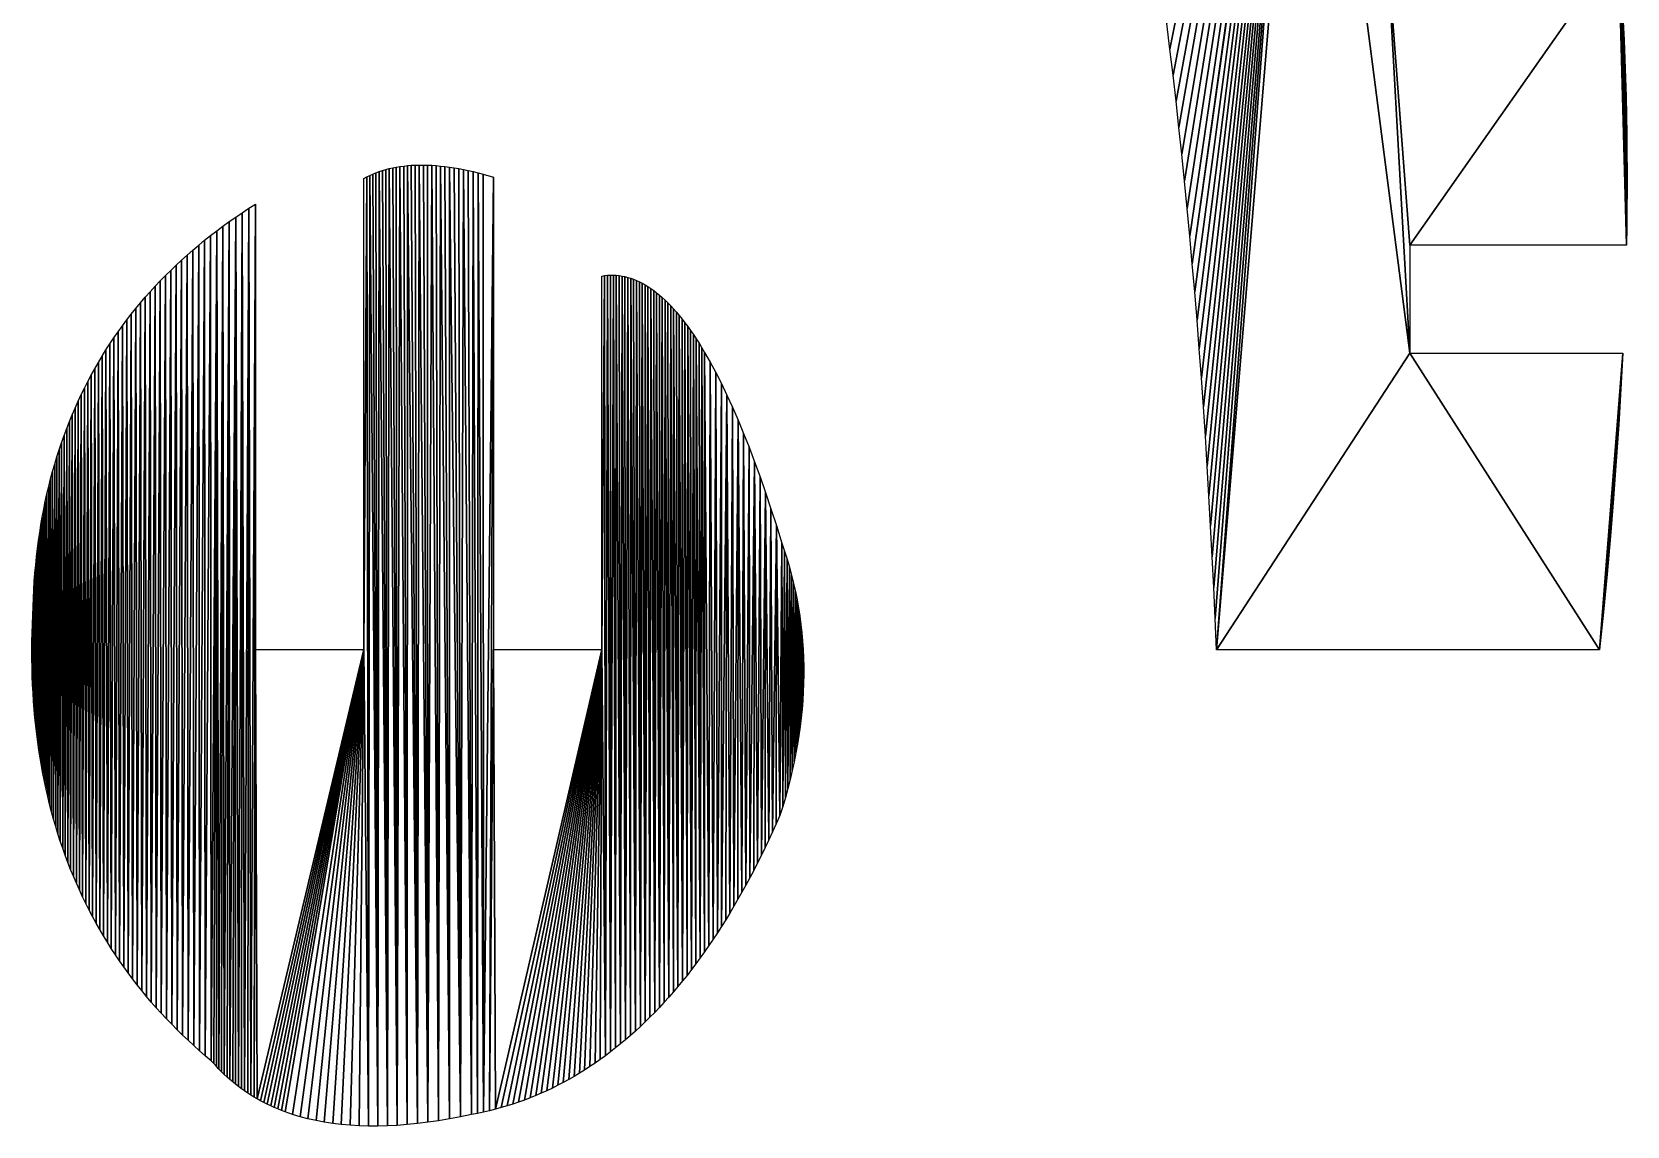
# Model space of a CAD drawing. Extents: x 10 to 917, y 10 to 841.
# Drawn here: x 770.8 to 864.3, y 422.5 to 486.6 of the extents above; entities that cross this region are included whole.
import ezdxf

# ---------------------------------------------------------------- set-up
doc = ezdxf.new("R2010")
doc.units = 0
doc.header["$MEASUREMENT"] = 0
doc.layers.get('0').update_dxf_attribs({"linetype": 'CONTINUOUS'})

msp = doc.modelspace()

# ---------------------------------------------------------------- linework, layer by layer
for p, q in [((837.488, 485.627), (837.3, 487.13)), ((864.068, 487.245), (864.12, 486.147)), ((837.671, 484.108), (837.488, 485.627)), ((864.12, 486.147), (864.165, 485.046)), ((864.165, 485.046), (864.203, 483.945)), ((837.849, 482.574), (837.671, 484.108)), ((864.203, 483.945), (864.235, 482.843)), ((864.235, 482.843), (864.26, 481.742)), ((838.021, 481.024), (837.849, 482.574)), ((864.26, 481.742), (864.279, 480.642)), ((838.188, 479.457), (838.021, 481.024)), ((864.279, 480.642), (864.291, 479.545)), ((838.35, 477.875), (838.188, 479.457)), ((864.291, 479.545), (864.297, 478.452)), ((790.224, 478.038), (790.395, 478.131)), ((790.224, 450.418), (790.224, 478.038)), ((790.395, 478.131), (790.57, 478.219)), ((790.57, 478.219), (790.749, 478.3)), ((790.749, 478.3), (790.933, 478.376)), ((790.933, 478.376), (791.121, 478.446)), ((791.121, 478.446), (791.313, 478.51)), ((791.313, 478.51), (791.509, 478.569)), ((791.509, 478.569), (791.71, 478.621)), ((791.71, 478.621), (791.915, 478.668)), ((791.915, 478.668), (792.125, 478.708)), ((792.125, 478.708), (792.339, 478.743)), ((792.339, 478.743), (792.557, 478.772)), ((792.557, 478.772), (792.779, 478.795)), ((792.779, 478.795), (793.006, 478.813)), ((793.006, 478.813), (793.237, 478.824)), ((793.237, 478.824), (793.472, 478.83)), ((793.472, 478.83), (793.712, 478.83)), ((793.712, 478.83), (793.956, 478.824)), ((793.956, 478.824), (794.204, 478.812)), ((794.204, 478.812), (794.456, 478.794)), ((794.456, 478.794), (794.713, 478.771)), ((794.713, 478.771), (794.974, 478.741)), ((794.974, 478.741), (795.24, 478.706)), ((795.24, 478.706), (795.51, 478.665)), ((795.51, 478.665), (795.784, 478.618)), ((795.784, 478.618), (796.062, 478.565)), ((796.062, 478.565), (796.345, 478.507)), ((796.345, 478.507), (796.632, 478.442)), ((796.632, 478.442), (796.924, 478.372)), ((796.924, 478.372), (797.22, 478.296)), ((797.22, 478.296), (797.824, 478.126)), ((797.824, 478.126), (797.824, 450.418)), ((864.297, 478.452), (864.297, 477.363)), ((838.506, 476.277), (838.35, 477.875)), ((864.297, 477.363), (864.291, 476.28)), ((783.093, 476.034), (783.482, 476.29)), ((783.482, 476.29), (783.878, 476.542)), ((783.878, 476.542), (783.878, 450.418)), ((838.657, 474.663), (838.506, 476.277)), ((864.291, 476.28), (864.278, 475.203)), ((781.596, 474.97), (781.961, 475.242)), ((781.961, 475.242), (782.333, 475.51)), ((782.333, 475.51), (782.71, 475.774)), ((782.71, 475.774), (783.093, 476.034)), ((864.278, 475.203), (864.26, 474.133)), ((780.537, 474.13), (780.884, 474.414)), ((780.884, 474.414), (781.237, 474.694)), ((781.237, 474.694), (781.596, 474.97)), ((838.803, 473.032), (838.657, 474.663)), ((779.533, 473.255), (779.862, 473.551)), ((779.862, 473.551), (780.197, 473.842)), ((780.197, 473.842), (780.537, 474.13)), ((864.26, 474.133), (851.554, 474.133)), ((851.554, 474.133), (851.554, 467.792)), ((778.584, 472.344), (778.894, 472.652)), ((778.894, 472.652), (779.211, 472.955)), ((779.211, 472.955), (779.533, 473.255)), ((838.943, 471.386), (838.803, 473.032)), ((777.689, 471.398), (777.981, 471.717)), ((777.981, 471.717), (778.279, 472.033)), ((778.279, 472.033), (778.584, 472.344)), ((804.17, 472.318), (804.341, 472.344)), ((804.17, 450.418), (804.17, 472.318)), ((804.341, 472.344), (804.512, 472.362)), ((804.512, 472.362), (804.682, 472.37)), ((804.682, 472.37), (804.853, 472.371)), ((804.853, 472.371), (805.023, 472.362)), ((805.023, 472.362), (805.193, 472.345)), ((805.193, 472.345), (805.363, 472.319)), ((805.363, 472.319), (805.532, 472.285)), ((805.532, 472.285), (805.702, 472.242)), ((805.702, 472.242), (805.871, 472.191)), ((805.871, 472.191), (806.04, 472.131)), ((806.04, 472.131), (806.209, 472.062)), ((806.209, 472.062), (806.378, 471.985)), ((806.378, 471.985), (806.546, 471.9)), ((806.546, 471.9), (806.714, 471.805)), ((806.714, 471.805), (806.883, 471.702)), ((806.883, 471.702), (807.05, 471.591)), ((807.05, 471.591), (807.218, 471.47)), ((807.218, 471.47), (807.386, 471.342)), ((776.849, 470.416), (777.123, 470.747)), ((777.123, 470.747), (777.403, 471.074)), ((777.403, 471.074), (777.689, 471.398)), ((807.386, 471.342), (807.553, 471.204)), ((807.553, 471.204), (807.72, 471.058)), ((807.72, 471.058), (807.887, 470.904)), ((807.887, 470.904), (808.054, 470.741)), ((808.054, 470.741), (808.221, 470.569)), ((808.221, 470.569), (808.387, 470.389)), ((839.078, 469.724), (838.943, 471.386)), ((776.063, 469.398), (776.319, 469.741)), ((776.319, 469.741), (776.581, 470.08)), ((776.581, 470.08), (776.849, 470.416)), ((808.387, 470.389), (808.553, 470.2)), ((808.553, 470.2), (808.719, 470.002)), ((808.719, 470.002), (808.885, 469.796)), ((808.885, 469.796), (809.051, 469.582)), ((809.051, 469.582), (809.216, 469.358)), ((839.208, 468.047), (839.078, 469.724)), ((775.332, 468.345), (775.57, 468.7)), ((775.57, 468.7), (775.813, 469.051)), ((775.813, 469.051), (776.063, 469.398)), ((809.216, 469.358), (809.381, 469.127)), ((809.381, 469.127), (809.547, 468.886)), ((809.547, 468.886), (809.711, 468.637)), ((774.875, 467.623), (775.101, 467.986)), ((775.101, 467.986), (775.332, 468.345)), ((809.711, 468.637), (809.876, 468.379)), ((809.876, 468.379), (810.041, 468.113)), ((810.041, 468.113), (810.205, 467.838)), ((810.205, 467.838), (810.533, 467.263)), ((839.333, 466.353), (839.208, 468.047)), ((851.554, 467.792), (864.045, 467.792)), ((864.045, 467.792), (863.934, 465.723)), ((774.235, 466.511), (774.442, 466.885)), ((774.442, 466.885), (774.656, 467.256)), ((774.656, 467.256), (774.875, 467.623)), ((810.533, 467.263), (810.86, 466.653)), ((773.839, 465.749), (774.034, 466.132)), ((774.034, 466.132), (774.235, 466.511)), ((810.86, 466.653), (811.187, 466.009)), ((811.187, 466.009), (811.513, 465.33)), ((839.452, 464.643), (839.333, 466.353)), ((773.29, 464.577), (773.467, 464.972)), ((773.467, 464.972), (773.65, 465.363)), ((773.65, 465.363), (773.839, 465.749)), ((811.513, 465.33), (811.838, 464.618)), ((863.934, 465.723), (863.807, 463.607)), ((772.955, 463.777), (773.119, 464.179)), ((773.119, 464.179), (773.29, 464.577)), ((811.838, 464.618), (812.162, 463.87)), ((839.566, 462.917), (839.452, 464.643)), ((772.643, 462.96), (772.796, 463.37)), ((772.796, 463.37), (772.955, 463.777)), ((812.162, 463.87), (812.486, 463.089)), ((812.486, 463.089), (812.808, 462.273)), ((863.807, 463.607), (863.661, 461.453)), ((772.222, 461.705), (772.356, 462.127)), ((772.356, 462.127), (772.497, 462.545)), ((772.497, 462.545), (772.643, 462.96)), ((812.808, 462.273), (813.13, 461.422)), ((839.674, 461.176), (839.566, 462.917)), ((771.971, 460.849), (772.094, 461.279)), ((772.094, 461.279), (772.222, 461.705)), ((813.13, 461.422), (813.452, 460.537)), ((839.777, 459.418), (839.674, 461.176)), ((863.661, 461.453), (863.498, 459.267)), ((771.745, 459.977), (771.855, 460.415)), ((771.855, 460.415), (771.971, 460.849)), ((813.452, 460.537), (813.772, 459.618)), ((771.543, 459.089), (771.641, 459.535)), ((771.641, 459.535), (771.745, 459.977)), ((813.772, 459.618), (814.092, 458.665)), ((839.875, 457.644), (839.777, 459.418)), ((771.365, 458.185), (771.451, 458.639)), ((771.451, 458.639), (771.543, 459.089)), ((814.092, 458.665), (814.411, 457.677)), ((863.498, 459.267), (863.317, 457.06)), ((771.212, 457.266), (771.286, 457.727)), ((771.286, 457.727), (771.365, 458.185)), ((814.411, 457.677), (814.729, 456.655)), ((839.968, 455.855), (839.875, 457.644)), ((771.083, 456.33), (771.144, 456.8)), ((771.144, 456.8), (771.212, 457.266)), ((814.729, 456.655), (814.889, 456.186)), ((863.317, 457.06), (863.119, 454.839)), ((770.978, 455.379), (771.027, 455.857)), ((771.027, 455.857), (771.083, 456.33)), ((814.889, 456.186), (815.038, 455.716)), ((815.038, 455.716), (815.176, 455.244)), ((840.055, 454.05), (839.968, 455.855)), ((770.897, 454.412), (770.935, 454.898)), ((770.935, 454.898), (770.978, 455.379)), ((815.176, 455.244), (815.304, 454.77)), ((815.304, 454.77), (815.422, 454.294)), ((863.119, 454.839), (862.904, 452.613)), ((770.841, 453.429), (770.866, 453.923)), ((770.866, 453.923), (770.897, 454.412)), ((815.422, 454.294), (815.529, 453.816)), ((815.529, 453.816), (815.625, 453.335)), ((840.137, 452.228), (840.055, 454.05)), ((770.809, 452.431), (770.822, 452.932)), ((770.822, 452.932), (770.841, 453.429)), ((815.625, 453.335), (815.711, 452.853)), ((815.711, 452.853), (815.786, 452.369)), ((770.771, 451.391), (770.787, 451.909)), ((770.787, 451.909), (770.809, 452.431)), ((815.786, 452.369), (815.851, 451.883)), ((815.851, 451.883), (815.906, 451.395)), ((840.214, 450.391), (840.137, 452.228)), ((862.904, 452.613), (862.672, 450.391)), ((770.757, 450.365), (770.761, 450.876)), ((770.761, 450.876), (770.771, 451.391)), ((815.906, 451.395), (815.949, 450.904)), ((815.949, 450.904), (815.983, 450.412)), ((770.758, 449.858), (770.757, 450.365)), ((783.878, 450.418), (790.224, 450.418)), ((797.824, 450.418), (804.17, 450.418)), ((815.983, 450.412), (816.005, 449.918)), ((862.672, 450.391), (840.214, 450.391)), ((770.766, 449.354), (770.758, 449.858)), ((770.779, 448.854), (770.766, 449.354)), ((816.005, 449.918), (816.018, 449.421)), ((816.018, 449.421), (816.019, 448.923)), ((770.799, 448.357), (770.779, 448.854)), ((770.824, 447.864), (770.799, 448.357)), ((816.011, 448.423), (815.991, 447.921)), ((816.019, 448.923), (816.011, 448.423)), ((770.855, 447.375), (770.824, 447.864)), ((770.892, 446.889), (770.855, 447.375)), ((815.961, 447.416), (815.921, 446.91)), ((815.991, 447.921), (815.961, 447.416)), ((770.935, 446.407), (770.892, 446.889)), ((770.983, 445.928), (770.935, 446.407)), ((815.87, 446.402), (815.809, 445.891)), ((815.921, 446.91), (815.87, 446.402)), ((771.038, 445.453), (770.983, 445.928)), ((771.099, 444.982), (771.038, 445.453)), ((815.737, 445.379), (815.654, 444.864)), ((815.809, 445.891), (815.737, 445.379)), ((771.165, 444.514), (771.099, 444.982)), ((771.237, 444.05), (771.165, 444.514)), ((815.561, 444.348), (815.458, 443.83)), ((815.654, 444.864), (815.561, 444.348)), ((771.315, 443.589), (771.237, 444.05)), ((771.399, 443.132), (771.315, 443.589)), ((815.458, 443.83), (815.344, 443.309)), ((771.489, 442.679), (771.399, 443.132)), ((771.585, 442.229), (771.489, 442.679)), ((815.219, 442.787), (815.084, 442.262)), ((815.344, 443.309), (815.219, 442.787)), ((771.687, 441.783), (771.585, 442.229)), ((771.795, 441.34), (771.687, 441.783)), ((814.938, 441.736), (814.782, 441.207)), ((815.084, 442.262), (814.938, 441.736)), ((771.908, 440.901), (771.795, 441.34)), ((772.027, 440.466), (771.908, 440.901)), ((814.616, 440.677), (814.403, 440.198)), ((814.782, 441.207), (814.616, 440.677)), ((772.153, 440.034), (772.027, 440.466)), ((772.284, 439.606), (772.153, 440.034)), ((814.189, 439.725), (813.972, 439.259)), ((814.403, 440.198), (814.189, 439.725)), ((772.421, 439.181), (772.284, 439.606)), ((772.564, 438.76), (772.421, 439.181)), ((772.713, 438.343), (772.564, 438.76)), ((813.753, 438.799), (813.532, 438.346)), ((813.972, 439.259), (813.753, 438.799)), ((772.867, 437.929), (772.713, 438.343)), ((773.028, 437.518), (772.867, 437.929)), ((813.309, 437.899), (813.083, 437.459)), ((813.532, 438.346), (813.309, 437.899)), ((773.194, 437.112), (773.028, 437.518)), ((773.367, 436.709), (773.194, 437.112)), ((812.855, 437.025), (812.625, 436.598)), ((813.083, 437.459), (812.855, 437.025)), ((773.545, 436.309), (773.367, 436.709)), ((773.729, 435.913), (773.545, 436.309)), ((773.919, 435.521), (773.729, 435.913)), ((812.393, 436.178), (812.159, 435.763)), ((812.625, 436.598), (812.393, 436.178)), ((774.115, 435.133), (773.919, 435.521)), ((774.317, 434.747), (774.115, 435.133)), ((811.922, 435.356), (811.683, 434.955)), ((812.159, 435.763), (811.922, 435.356)), ((774.525, 434.366), (774.317, 434.747)), ((774.738, 433.988), (774.525, 434.366)), ((811.198, 434.172), (810.953, 433.79)), ((811.442, 434.56), (811.198, 434.172)), ((811.683, 434.955), (811.442, 434.56)), ((774.958, 433.614), (774.738, 433.988)), ((775.183, 433.243), (774.958, 433.614)), ((775.414, 432.876), (775.183, 433.243)), ((810.705, 433.415), (810.455, 433.047)), ((810.953, 433.79), (810.705, 433.415)), ((775.651, 432.513), (775.414, 432.876)), ((775.894, 432.153), (775.651, 432.513)), ((809.948, 432.329), (809.691, 431.98)), ((810.202, 432.685), (809.948, 432.329)), ((810.455, 433.047), (810.202, 432.685)), ((776.143, 431.796), (775.894, 432.153)), ((776.398, 431.444), (776.143, 431.796)), ((776.659, 431.095), (776.398, 431.444)), ((809.171, 431.302), (808.907, 430.972)), ((809.432, 431.638), (809.171, 431.302)), ((809.691, 431.98), (809.432, 431.638)), ((776.925, 430.749), (776.659, 431.095)), ((777.198, 430.407), (776.925, 430.749)), ((777.476, 430.069), (777.198, 430.407)), ((808.374, 430.333), (808.103, 430.023)), ((808.642, 430.649), (808.374, 430.333)), ((808.907, 430.972), (808.642, 430.649)), ((777.76, 429.734), (777.476, 430.069)), ((778.05, 429.403), (777.76, 429.734)), ((778.346, 429.076), (778.05, 429.403)), ((807.556, 429.423), (807.28, 429.132)), ((807.831, 429.719), (807.556, 429.423)), ((808.103, 430.023), (807.831, 429.719)), ((778.648, 428.752), (778.346, 429.076)), ((778.956, 428.431), (778.648, 428.752)), ((779.27, 428.115), (778.956, 428.431)), ((806.719, 428.571), (806.436, 428.3)), ((807.001, 428.848), (806.719, 428.571)), ((807.28, 429.132), (807.001, 428.848)), ((779.589, 427.802), (779.27, 428.115)), ((779.915, 427.492), (779.589, 427.802)), ((780.246, 427.186), (779.915, 427.492)), ((805.572, 427.526), (805.279, 427.281)), ((805.862, 427.778), (805.572, 427.526)), ((806.15, 428.036), (805.862, 427.778)), ((806.436, 428.3), (806.15, 428.036)), ((780.583, 426.884), (780.246, 427.186)), ((780.926, 426.585), (780.583, 426.884)), ((781.275, 426.29), (780.926, 426.585)), ((804.389, 426.586), (804.087, 426.367)), ((804.688, 426.811), (804.389, 426.586)), ((804.985, 427.043), (804.688, 426.811)), ((805.279, 427.281), (804.985, 427.043)), ((781.422, 426.122), (781.275, 426.29)), ((781.572, 425.958), (781.422, 426.122)), ((781.724, 425.797), (781.572, 425.958)), ((781.88, 425.64), (781.724, 425.797)), ((782.038, 425.487), (781.88, 425.64)), ((803.17, 425.75), (802.86, 425.557)), ((803.478, 425.949), (803.17, 425.75)), ((803.784, 426.155), (803.478, 425.949)), ((804.087, 426.367), (803.784, 426.155)), ((782.2, 425.338), (782.038, 425.487)), ((782.364, 425.192), (782.2, 425.338)), ((782.531, 425.051), (782.364, 425.192)), ((782.701, 424.913), (782.531, 425.051)), ((782.874, 424.779), (782.701, 424.913)), ((783.05, 424.648), (782.874, 424.779)), ((801.275, 424.691), (800.951, 424.537)), ((801.596, 424.851), (801.275, 424.691)), ((801.916, 425.018), (801.596, 424.851)), ((802.233, 425.191), (801.916, 425.018)), ((802.547, 425.371), (802.233, 425.191)), ((802.86, 425.557), (802.547, 425.371)), ((783.229, 424.522), (783.05, 424.648)), ((783.411, 424.399), (783.229, 424.522)), ((783.595, 424.28), (783.411, 424.399)), ((783.783, 424.164), (783.595, 424.28)), ((783.973, 424.053), (783.783, 424.164)), ((784.167, 423.945), (783.973, 424.053)), ((784.363, 423.841), (784.167, 423.945)), ((784.562, 423.741), (784.363, 423.841)), ((784.764, 423.644), (784.562, 423.741)), ((798.963, 423.752), (798.624, 423.644)), ((799.3, 423.867), (798.963, 423.752)), ((799.635, 423.988), (799.3, 423.867)), ((799.967, 424.115), (799.635, 423.988)), ((800.297, 424.249), (799.967, 424.115)), ((800.626, 424.39), (800.297, 424.249)), ((800.951, 424.537), (800.626, 424.39)), ((784.969, 423.552), (784.764, 423.644)), ((785.177, 423.463), (784.969, 423.552)), ((785.388, 423.378), (785.177, 423.463)), ((785.602, 423.296), (785.388, 423.378)), ((786.038, 423.145), (785.602, 423.296)), ((786.486, 423.008), (786.038, 423.145)), ((786.946, 422.887), (786.486, 423.008)), ((787.417, 422.781), (786.946, 422.887)), ((795.238, 422.877), (794.604, 422.772)), ((795.884, 422.997), (795.238, 422.877)), ((796.542, 423.132), (795.884, 422.997)), ((796.894, 423.201), (796.542, 423.132)), ((797.245, 423.276), (796.894, 423.201)), ((797.593, 423.358), (797.245, 423.276)), ((797.939, 423.447), (797.593, 423.358)), ((798.282, 423.542), (797.939, 423.447)), ((798.624, 423.644), (798.282, 423.542)), ((787.9, 422.69), (787.417, 422.781)), ((788.394, 422.614), (787.9, 422.69)), ((788.901, 422.553), (788.394, 422.614)), ((789.419, 422.507), (788.901, 422.553)), ((789.948, 422.476), (789.419, 422.507)), ((790.489, 422.46), (789.948, 422.476)), ((791.042, 422.459), (790.489, 422.46)), ((791.606, 422.474), (791.042, 422.459)), ((792.183, 422.503), (791.606, 422.474)), ((792.77, 422.548), (792.183, 422.503)), ((793.37, 422.607), (792.77, 422.548)), ((793.981, 422.682), (793.37, 422.607)), ((794.604, 422.772), (793.981, 422.682))]:
    msp.add_line(p, q)

# ---------------------------------------------------------------- meshes
mesh = msp.add_polyface()
corners = [(847.583, 535.848), (825.01, 535.015), (824.599, 535.848), (825.416, 534.166), (825.817, 533.3), (826.212, 532.419), (826.602, 531.522), (826.987, 530.609), (827.366, 529.681), (827.74, 528.736), (828.109, 527.775), (828.473, 526.798), (828.831, 525.806), (829.184, 524.797), (829.531, 523.773), (829.874, 522.732), (830.211, 521.676), (830.542, 520.603), (830.868, 519.515), (831.189, 518.411), (831.505, 517.291), (831.816, 516.155), (832.121, 515.003), (832.42, 513.835), (832.715, 512.651), (833.004, 511.451), (833.288, 510.235), (833.566, 509.004), (833.84, 507.756), (834.107, 506.493), (834.37, 505.213), (834.627, 503.918), (834.879, 502.606), (835.126, 501.279), (835.367, 499.936), (835.603, 498.577), (835.834, 497.201), (836.059, 495.81), (836.279, 494.403), (836.494, 492.981), (836.704, 491.542), (836.908, 490.087), (837.107, 488.616), (837.3, 487.13), (837.488, 485.627), (837.671, 484.108), (837.849, 482.574), (838.021, 481.024), (838.188, 479.457), (838.35, 477.875), (838.506, 476.277), (838.657, 474.663), (838.803, 473.032), (845.543, 520.769), (838.943, 471.386), (839.078, 469.724), (839.208, 468.047), (839.333, 466.353), (839.452, 464.643), (839.566, 462.917), (839.674, 461.176), (839.777, 459.418), (839.875, 457.644), (839.968, 455.855), (840.055, 454.05), (840.137, 452.228), (840.214, 450.391), (857.37, 520.769), (847.972, 535.447), (848.356, 535.04), (848.735, 534.625), (849.109, 534.204), (849.477, 533.777), (849.84, 533.344), (850.198, 532.904), (850.551, 532.46), (850.898, 532.01), (851.239, 531.555), (851.576, 531.095), (851.907, 530.63), (852.232, 530.161), (852.552, 529.688), (852.867, 529.212), (853.176, 528.731), (853.48, 528.248), (853.778, 527.761), (854.071, 527.272), (854.358, 526.78), (854.64, 526.286), (854.916, 525.789), (855.187, 525.291), (855.452, 524.791), (855.712, 524.291), (855.965, 523.789), (856.214, 523.286), (856.456, 522.783), (856.693, 522.279), (856.925, 521.775), (857.15, 521.272), (859.681, 514.427), (850.234, 497.937), (845.543, 514.427), (863.145, 497.937), (859.981, 513.422), (860.271, 512.408), (860.548, 511.386), (860.815, 510.358), (861.07, 509.324), (861.314, 508.286), (861.546, 507.244), (861.768, 506.202), (861.978, 505.158), (862.177, 504.115), (862.366, 503.074), (862.543, 502.036), (862.71, 501.002), (862.866, 499.973), (863.011, 498.951), (863.795, 491.596), (851.554, 474.133), (850.234, 491.596), (864.26, 474.133), (863.874, 490.516), (863.945, 489.431), (864.01, 488.34), (864.068, 487.245), (864.12, 486.147), (864.165, 485.046), (864.203, 483.945), (864.235, 482.843), (864.26, 481.742), (864.278, 475.203), (864.279, 480.642), (864.291, 476.28), (864.291, 479.545), (864.297, 477.363), (864.297, 478.452), (851.554, 467.792), (862.672, 450.391), (864.045, 467.792), (862.904, 452.613), (863.119, 454.839), (863.317, 457.06), (863.498, 459.267), (863.661, 461.453), (863.807, 463.607), (863.934, 465.723)]
mesh.append_faces([[corners[k] for k in face] for face in [(0, 1, 2), (67, 97, 98), (102, 116, 117), (135, 134, 136), (145, 139, 146)]], dxfattribs={"vtx0": -1})
mesh.append_faces([[corners[k] for k in face] for face in [(1, 0, 3), (3, 0, 4), (4, 0, 5), (5, 0, 6), (6, 0, 7), (7, 0, 8), (8, 0, 9), (9, 0, 10), (10, 0, 11), (11, 0, 12), (12, 0, 13), (13, 0, 14), (14, 0, 15), (15, 0, 16), (16, 0, 17), (17, 0, 18), (18, 0, 19), (19, 0, 20), (20, 0, 21), (21, 0, 22), (22, 0, 23), (23, 0, 24), (24, 0, 25), (25, 0, 26), (26, 0, 27), (27, 0, 28), (28, 0, 29), (29, 0, 30), (30, 0, 31), (31, 0, 32), (32, 0, 33), (33, 0, 34), (34, 0, 35), (35, 0, 36), (36, 0, 37), (37, 0, 38), (38, 0, 39), (39, 0, 40), (40, 0, 41), (41, 0, 42), (42, 0, 43), (43, 0, 44), (44, 0, 45), (45, 0, 46), (46, 0, 47), (47, 0, 48), (48, 0, 49), (49, 0, 50), (50, 0, 51), (51, 0, 52), (52, 53, 54), (54, 53, 55), (55, 53, 56), (56, 53, 57), (57, 53, 58), (58, 53, 59), (59, 53, 60), (60, 53, 61), (61, 53, 62), (62, 53, 63), (63, 53, 64), (64, 53, 65), (65, 53, 66), (53, 0, 67), (99, 100, 101), (100, 99, 102), (118, 119, 120), (119, 118, 121), (121, 130, 131), (131, 132, 133), (133, 134, 135), (66, 137, 138), (101, 66, 53), (120, 101, 100), (137, 120, 119), (138, 139, 140), (140, 139, 141), (141, 139, 142), (142, 139, 143), (143, 139, 144), (144, 139, 145)]], dxfattribs={"vtx0": -1, "vtx1": -1})
mesh.append_faces([[corners[k] for k in face] for face in [(52, 0, 53), (137, 66, 101), (137, 101, 120)]], dxfattribs={"vtx0": -1, "vtx1": -1, "vtx2": -1})
mesh.append_faces([[corners[k] for k in face] for face in [(67, 0, 68), (67, 68, 69), (67, 69, 70), (67, 70, 71), (67, 71, 72), (67, 72, 73), (67, 73, 74), (67, 74, 75), (67, 75, 76), (67, 76, 77), (67, 77, 78), (67, 78, 79), (67, 79, 80), (67, 80, 81), (67, 81, 82), (67, 82, 83), (67, 83, 84), (67, 84, 85), (67, 85, 86), (67, 86, 87), (67, 87, 88), (67, 88, 89), (67, 89, 90), (67, 90, 91), (67, 91, 92), (67, 92, 93), (67, 93, 94), (67, 94, 95), (67, 95, 96), (67, 96, 97), (102, 99, 103), (102, 103, 104), (102, 104, 105), (102, 105, 106), (102, 106, 107), (102, 107, 108), (102, 108, 109), (102, 109, 110), (102, 110, 111), (102, 111, 112), (102, 112, 113), (102, 113, 114), (102, 114, 115), (102, 115, 116), (121, 118, 122), (121, 122, 123), (121, 123, 124), (121, 124, 125), (121, 125, 126), (121, 126, 127), (121, 127, 128), (121, 128, 129), (121, 129, 130), (131, 130, 132), (133, 132, 134), (138, 137, 139)]], dxfattribs={"vtx0": -1, "vtx2": -1})
mesh = msp.add_polyface()
corners = [(790.395, 478.131), (790.224, 450.418), (790.224, 478.038), (774.115, 435.133), (774.034, 466.132), (774.235, 466.511), (774.317, 434.747), (774.442, 466.885), (774.525, 434.366), (774.656, 467.256), (774.738, 433.988), (774.875, 467.623), (774.958, 433.614), (775.101, 467.986), (775.183, 433.243), (775.332, 468.345), (775.414, 432.876), (775.57, 468.7), (775.651, 432.513), (775.813, 469.051), (775.894, 432.153), (776.063, 469.398), (776.143, 431.796), (776.319, 469.741), (776.398, 431.444), (776.581, 470.08), (776.659, 431.095), (776.849, 470.416), (776.925, 430.749), (777.123, 470.747), (777.198, 430.407), (777.403, 471.074), (777.476, 430.069), (777.689, 471.398), (777.76, 429.734), (777.981, 471.717), (778.05, 429.403), (778.279, 472.033), (778.346, 429.076), (778.584, 472.344), (778.648, 428.752), (778.894, 472.652), (778.956, 428.431), (779.211, 472.955), (779.27, 428.115), (779.533, 473.255), (779.589, 427.802), (779.862, 473.551), (779.915, 427.492), (780.197, 473.842), (780.246, 427.186), (780.537, 474.13), (780.583, 426.884), (780.884, 474.414), (780.926, 426.585), (781.237, 474.694), (781.275, 426.29), (781.596, 474.97), (781.724, 425.797), (781.961, 475.242), (782.038, 425.487), (782.333, 475.51), (782.364, 425.192), (782.71, 475.774), (782.874, 424.779), (783.093, 476.034), (783.229, 424.522), (783.482, 476.29), (783.595, 424.28), (783.878, 476.542), (783.783, 424.164), (783.878, 450.418), (790.489, 422.46), (790.57, 478.219), (791.042, 422.459), (790.749, 478.3), (790.933, 478.376), (791.121, 478.446), (791.606, 422.474), (791.313, 478.51), (791.509, 478.569), (791.71, 478.621), (792.183, 422.503), (791.915, 478.668)]
mesh.append_faces([[corners[k] for k in face] for face in [(0, 1, 2)]], dxfattribs={"vtx0": -1})
mesh.append_faces([[corners[k] for k in face] for face in [(72, 1, 0)]], dxfattribs={"vtx0": -1, "vtx1": -1, "vtx2": -1})
mesh.append_faces([[corners[k] for k in face] for face in [(3, 4, 5), (6, 5, 7), (8, 7, 9), (10, 9, 11), (12, 11, 13), (14, 13, 15), (16, 15, 17), (18, 17, 19), (20, 19, 21), (22, 21, 23), (24, 23, 25), (26, 25, 27), (28, 27, 29), (30, 29, 31), (32, 31, 33), (34, 33, 35), (36, 35, 37), (38, 37, 39), (40, 39, 41), (42, 41, 43), (44, 43, 45), (46, 45, 47), (48, 47, 49), (50, 49, 51), (52, 51, 53), (54, 53, 55), (56, 55, 57), (58, 57, 59), (60, 59, 61), (62, 61, 63), (64, 63, 65), (66, 65, 67), (68, 67, 69), (70, 69, 71), (72, 0, 73), (74, 73, 75), (74, 75, 76), (74, 76, 77), (78, 77, 79), (78, 79, 80), (78, 80, 81), (82, 81, 83)]], dxfattribs={"vtx0": -1, "vtx2": -1})
mesh = msp.add_polyface()
corners = [(779.27, 428.115), (779.533, 473.255), (779.589, 427.802), (779.862, 473.551), (779.915, 427.492), (780.197, 473.842), (780.246, 427.186), (780.537, 474.13), (780.583, 426.884), (780.884, 474.414), (780.926, 426.585), (781.237, 474.694), (781.275, 426.29), (781.596, 474.97), (781.422, 426.122), (781.572, 425.958), (781.724, 425.797), (781.961, 475.242), (781.88, 425.64), (782.038, 425.487), (782.333, 475.51), (782.2, 425.338), (782.364, 425.192), (782.71, 475.774), (782.531, 425.051), (782.701, 424.913), (782.874, 424.779), (783.093, 476.034), (783.05, 424.648), (783.229, 424.522), (783.482, 476.29), (783.411, 424.399), (783.595, 424.28), (783.878, 476.542), (783.783, 424.164), (783.878, 450.418), (783.973, 424.053), (790.224, 450.418), (784.167, 423.945), (784.363, 423.841), (784.562, 423.741), (784.764, 423.644), (784.969, 423.552), (785.177, 423.463), (785.388, 423.378), (785.602, 423.296), (786.038, 423.145), (786.486, 423.008), (786.946, 422.887), (787.417, 422.781), (787.9, 422.69), (788.394, 422.614), (788.901, 422.553), (789.419, 422.507), (789.948, 422.476), (790.489, 422.46), (790.57, 478.219), (791.042, 422.459), (791.121, 478.446), (791.606, 422.474), (791.71, 478.621), (792.183, 422.503)]
mesh.append_faces([[corners[k] for k in face] for face in [(0, 1, 2), (2, 3, 4), (4, 5, 6), (6, 7, 8), (8, 9, 10), (10, 11, 12), (12, 13, 14), (14, 13, 15), (15, 13, 16), (16, 17, 18), (18, 17, 19), (19, 20, 21), (21, 20, 22), (22, 23, 24), (24, 23, 25), (25, 23, 26), (26, 27, 28), (28, 27, 29), (29, 30, 31), (31, 30, 32), (32, 33, 34), (34, 35, 36), (36, 37, 38), (38, 37, 39), (39, 37, 40), (40, 37, 41), (41, 37, 42), (42, 37, 43), (43, 37, 44), (44, 37, 45), (45, 37, 46), (46, 37, 47), (47, 37, 48), (48, 37, 49), (49, 37, 50), (50, 37, 51), (51, 37, 52), (52, 37, 53), (53, 37, 54), (54, 37, 55), (55, 56, 57), (57, 58, 59), (59, 60, 61)]], dxfattribs={"vtx0": -1, "vtx1": -1})
mesh.append_faces([[corners[k] for k in face] for face in [(36, 35, 37)]], dxfattribs={"vtx0": -1, "vtx2": -1})
mesh = msp.add_polyface()
corners = [(792.183, 422.503), (791.915, 478.668), (792.125, 478.708), (792.339, 478.743), (792.77, 422.548), (792.557, 478.772), (792.779, 478.795), (793.37, 422.607), (793.006, 478.813), (793.237, 478.824), (793.472, 478.83), (793.981, 422.682), (793.712, 478.83), (793.956, 478.824), (794.204, 478.812), (794.604, 422.772), (794.456, 478.794), (794.713, 478.771), (795.238, 422.877), (794.974, 478.741), (795.24, 478.706), (795.884, 422.997), (795.51, 478.665), (795.784, 478.618), (796.062, 478.565), (796.542, 423.132), (796.345, 478.507), (796.632, 478.442), (796.894, 423.201), (796.924, 478.372), (797.245, 423.276), (797.22, 478.296), (797.824, 478.126), (797.593, 423.358), (797.824, 450.418), (804.341, 472.344), (804.17, 450.418), (804.17, 472.318), (804.389, 426.586), (804.512, 472.362), (804.688, 426.811), (804.682, 472.37), (804.853, 472.371), (804.985, 427.043), (805.023, 472.362), (805.279, 427.281), (805.193, 472.345), (805.363, 472.319), (805.572, 427.526), (805.532, 472.285), (805.702, 472.242), (805.862, 427.778), (805.871, 472.191), (806.15, 428.036), (806.04, 472.131), (806.209, 472.062), (806.436, 428.3), (806.378, 471.985), (806.546, 471.9), (806.719, 428.571), (806.714, 471.805), (806.883, 471.702), (807.001, 428.848), (807.05, 471.591), (807.28, 429.132), (807.218, 471.47), (807.386, 471.342), (807.556, 429.423), (807.553, 471.204)]
mesh.append_faces([[corners[k] for k in face] for face in [(35, 36, 37)]], dxfattribs={"vtx0": -1})
mesh.append_faces([[corners[k] for k in face] for face in [(38, 36, 35)]], dxfattribs={"vtx0": -1, "vtx1": -1, "vtx2": -1})
mesh.append_faces([[corners[k] for k in face] for face in [(0, 1, 2), (0, 2, 3), (4, 3, 5), (4, 5, 6), (7, 6, 8), (7, 8, 9), (7, 9, 10), (11, 10, 12), (11, 12, 13), (11, 13, 14), (15, 14, 16), (15, 16, 17), (18, 17, 19), (18, 19, 20), (21, 20, 22), (21, 22, 23), (21, 23, 24), (25, 24, 26), (25, 26, 27), (28, 27, 29), (30, 29, 31), (30, 31, 32), (33, 32, 34), (38, 35, 39), (40, 39, 41), (40, 41, 42), (43, 42, 44), (45, 44, 46), (45, 46, 47), (48, 47, 49), (48, 49, 50), (51, 50, 52), (53, 52, 54), (53, 54, 55), (56, 55, 57), (56, 57, 58), (59, 58, 60), (59, 60, 61), (62, 61, 63), (64, 63, 65), (64, 65, 66), (67, 66, 68)]], dxfattribs={"vtx0": -1, "vtx2": -1})
mesh = msp.add_polyface()
corners = [(792.183, 422.503), (792.339, 478.743), (792.77, 422.548), (792.779, 478.795), (793.37, 422.607), (793.472, 478.83), (793.981, 422.682), (794.204, 478.812), (794.604, 422.772), (794.713, 478.771), (795.238, 422.877), (795.24, 478.706), (795.884, 422.997), (796.062, 478.565), (796.542, 423.132), (796.632, 478.442), (796.894, 423.201), (796.924, 478.372), (797.245, 423.276), (797.824, 478.126), (797.593, 423.358), (797.824, 450.418), (797.939, 423.447), (804.17, 450.418), (798.282, 423.542), (798.624, 423.644), (798.963, 423.752), (799.3, 423.867), (799.635, 423.988), (799.967, 424.115), (800.297, 424.249), (800.626, 424.39), (800.951, 424.537), (801.275, 424.691), (801.596, 424.851), (801.916, 425.018), (802.233, 425.191), (802.547, 425.371), (802.86, 425.557), (803.17, 425.75), (803.478, 425.949), (803.784, 426.155), (804.087, 426.367), (804.389, 426.586), (804.512, 472.362), (804.688, 426.811), (804.853, 472.371), (804.985, 427.043), (805.023, 472.362), (805.279, 427.281), (805.363, 472.319), (805.572, 427.526), (805.702, 472.242), (805.862, 427.778), (805.871, 472.191), (806.15, 428.036), (806.209, 472.062), (806.436, 428.3), (806.546, 471.9), (806.719, 428.571), (806.883, 471.702), (807.001, 428.848), (807.05, 471.591), (807.28, 429.132), (807.386, 471.342), (807.556, 429.423), (807.72, 471.058), (807.831, 429.719)]
mesh.append_faces([[corners[k] for k in face] for face in [(0, 1, 2), (2, 3, 4), (4, 5, 6), (6, 7, 8), (8, 9, 10), (10, 11, 12), (12, 13, 14), (14, 15, 16), (16, 17, 18), (18, 19, 20), (22, 23, 24), (24, 23, 25), (25, 23, 26), (26, 23, 27), (27, 23, 28), (28, 23, 29), (29, 23, 30), (30, 23, 31), (31, 23, 32), (32, 23, 33), (33, 23, 34), (34, 23, 35), (35, 23, 36), (36, 23, 37), (37, 23, 38), (38, 23, 39), (39, 23, 40), (40, 23, 41), (41, 23, 42), (42, 23, 43), (43, 44, 45), (45, 46, 47), (47, 48, 49), (49, 50, 51), (51, 52, 53), (53, 54, 55), (55, 56, 57), (57, 58, 59), (59, 60, 61), (61, 62, 63), (63, 64, 65), (65, 66, 67)]], dxfattribs={"vtx0": -1, "vtx1": -1})
mesh.append_faces([[corners[k] for k in face] for face in [(21, 22, 20), (22, 21, 23)]], dxfattribs={"vtx0": -1, "vtx2": -1})
mesh = msp.add_polyface()
corners = [(771.038, 445.453), (771.083, 456.33), (771.099, 444.982), (771.144, 456.8), (771.165, 444.514), (771.212, 457.266), (771.237, 444.05), (771.286, 457.727), (771.315, 443.589), (771.365, 458.185), (771.399, 443.132), (771.451, 458.639), (771.489, 442.679), (771.543, 459.089), (771.585, 442.229), (771.641, 459.535), (771.687, 441.783), (771.745, 459.977), (771.795, 441.34), (771.855, 460.415), (771.908, 440.901), (771.971, 460.849), (772.027, 440.466), (772.094, 461.279), (772.153, 440.034), (772.222, 461.705), (772.284, 439.606), (772.356, 462.127), (772.421, 439.181), (772.497, 462.545), (772.564, 438.76), (772.643, 462.96), (772.713, 438.343), (772.796, 463.37), (772.867, 437.929), (772.955, 463.777), (773.028, 437.518), (773.119, 464.179), (773.194, 437.112), (773.29, 464.577), (773.367, 436.709), (773.467, 464.972), (773.545, 436.309), (773.65, 465.363), (773.729, 435.913), (773.839, 465.749), (773.919, 435.521), (774.034, 466.132), (774.115, 435.133), (774.235, 466.511), (774.317, 434.747), (774.442, 466.885), (774.525, 434.366), (774.656, 467.256), (774.738, 433.988), (774.875, 467.623), (774.958, 433.614), (775.101, 467.986), (775.183, 433.243), (775.332, 468.345), (775.414, 432.876), (775.57, 468.7), (775.651, 432.513), (775.813, 469.051), (775.894, 432.153), (776.063, 469.398), (776.143, 431.796), (776.319, 469.741), (776.398, 431.444), (776.581, 470.08), (776.659, 431.095), (776.849, 470.416), (776.925, 430.749), (777.123, 470.747), (777.198, 430.407), (777.403, 471.074), (777.476, 430.069), (777.689, 471.398), (777.76, 429.734), (777.981, 471.717), (778.05, 429.403), (778.279, 472.033), (778.346, 429.076), (778.584, 472.344), (778.648, 428.752), (778.894, 472.652), (778.956, 428.431), (779.211, 472.955), (779.27, 428.115)]
mesh.append_faces([[corners[k] for k in face] for face in [(0, 1, 2), (2, 3, 4), (4, 5, 6), (6, 7, 8), (8, 9, 10), (10, 11, 12), (12, 13, 14), (14, 15, 16), (16, 17, 18), (18, 19, 20), (20, 21, 22), (22, 23, 24), (24, 25, 26), (26, 27, 28), (28, 29, 30), (30, 31, 32), (32, 33, 34), (34, 35, 36), (36, 37, 38), (38, 39, 40), (40, 41, 42), (42, 43, 44), (44, 45, 46), (46, 47, 48), (48, 49, 50), (50, 51, 52), (52, 53, 54), (54, 55, 56), (56, 57, 58), (58, 59, 60), (60, 61, 62), (62, 63, 64), (64, 65, 66), (66, 67, 68), (68, 69, 70), (70, 71, 72), (72, 73, 74), (74, 75, 76), (76, 77, 78), (78, 79, 80), (80, 81, 82), (82, 83, 84), (84, 85, 86), (86, 87, 88)]], dxfattribs={"vtx0": -1, "vtx1": -1})
mesh = msp.add_polyface()
corners = [(807.556, 429.423), (807.553, 471.204), (807.72, 471.058), (807.831, 429.719), (807.887, 470.904), (808.103, 430.023), (808.054, 470.741), (808.221, 470.569), (808.374, 430.333), (808.387, 470.389), (808.642, 430.649), (808.553, 470.2), (808.719, 470.002), (808.907, 430.972), (808.885, 469.796), (809.051, 469.582), (809.171, 431.302), (809.216, 469.358), (809.432, 431.638), (809.381, 469.127), (809.547, 468.886), (809.691, 431.98), (809.711, 468.637), (809.948, 432.329), (809.876, 468.379), (810.041, 468.113), (810.202, 432.685), (810.205, 467.838), (810.455, 433.047), (810.533, 467.263), (810.705, 433.415), (810.86, 466.653), (810.953, 433.79), (811.187, 466.009), (811.198, 434.172), (811.513, 465.33), (811.683, 434.955), (811.838, 464.618), (811.922, 435.356), (812.162, 463.87), (812.393, 436.178), (812.486, 463.089), (812.625, 436.598), (812.808, 462.273), (812.855, 437.025), (813.13, 461.422), (813.309, 437.899), (813.452, 460.537), (813.532, 438.346), (813.772, 459.618), (813.972, 439.259), (814.092, 458.665), (814.189, 439.725), (814.411, 457.677), (814.616, 440.677), (814.729, 456.655), (814.782, 441.207), (814.889, 456.186), (814.938, 441.736), (815.038, 455.716), (815.084, 442.262), (815.176, 455.244), (815.219, 442.787), (815.304, 454.77), (815.344, 443.309), (815.422, 454.294), (815.458, 443.83), (815.529, 453.816), (815.561, 444.348), (815.625, 453.335), (815.654, 444.864), (815.711, 452.853), (815.737, 445.379), (815.786, 452.369), (815.809, 445.891), (815.851, 451.883), (815.87, 446.402), (815.906, 451.395), (815.921, 446.91), (815.949, 450.904), (815.961, 447.416), (815.983, 450.412), (815.991, 447.921), (816.005, 449.918), (816.011, 448.423), (816.018, 449.421)]
mesh.append_faces([[corners[k] for k in face] for face in [(0, 1, 2), (3, 2, 4), (5, 4, 6), (5, 6, 7), (8, 7, 9), (10, 9, 11), (10, 11, 12), (13, 12, 14), (13, 14, 15), (16, 15, 17), (18, 17, 19), (18, 19, 20), (21, 20, 22), (23, 22, 24), (23, 24, 25), (26, 25, 27), (28, 27, 29), (30, 29, 31), (32, 31, 33), (34, 33, 35), (36, 35, 37), (38, 37, 39), (40, 39, 41), (42, 41, 43), (44, 43, 45), (46, 45, 47), (48, 47, 49), (50, 49, 51), (52, 51, 53), (54, 53, 55), (56, 55, 57), (58, 57, 59), (60, 59, 61), (62, 61, 63), (64, 63, 65), (66, 65, 67), (68, 67, 69), (70, 69, 71), (72, 71, 73), (74, 73, 75), (76, 75, 77), (78, 77, 79), (80, 79, 81), (82, 81, 83), (84, 83, 85)]], dxfattribs={"vtx0": -1, "vtx2": -1})
mesh = msp.add_polyface()
corners = [(807.831, 429.719), (807.887, 470.904), (808.103, 430.023), (808.221, 470.569), (808.374, 430.333), (808.387, 470.389), (808.642, 430.649), (808.719, 470.002), (808.907, 430.972), (809.051, 469.582), (809.171, 431.302), (809.216, 469.358), (809.432, 431.638), (809.547, 468.886), (809.691, 431.98), (809.711, 468.637), (809.948, 432.329), (810.041, 468.113), (810.202, 432.685), (810.205, 467.838), (810.455, 433.047), (810.533, 467.263), (810.705, 433.415), (810.86, 466.653), (810.953, 433.79), (811.187, 466.009), (811.198, 434.172), (811.513, 465.33), (811.442, 434.56), (811.683, 434.955), (811.838, 464.618), (811.922, 435.356), (812.162, 463.87), (812.159, 435.763), (812.393, 436.178), (812.486, 463.089), (812.625, 436.598), (812.808, 462.273), (812.855, 437.025), (813.13, 461.422), (813.083, 437.459), (813.309, 437.899), (813.452, 460.537), (813.532, 438.346), (813.772, 459.618), (813.753, 438.799), (813.972, 439.259), (814.092, 458.665), (814.189, 439.725), (814.411, 457.677), (814.403, 440.198), (814.616, 440.677), (814.729, 456.655), (814.782, 441.207), (814.889, 456.186), (814.938, 441.736), (815.038, 455.716), (815.084, 442.262), (815.176, 455.244), (815.219, 442.787), (815.304, 454.77), (815.344, 443.309), (815.422, 454.294), (815.458, 443.83), (815.529, 453.816), (815.561, 444.348), (815.625, 453.335), (815.654, 444.864), (815.711, 452.853), (815.737, 445.379), (815.786, 452.369), (815.809, 445.891), (815.851, 451.883), (815.87, 446.402), (815.906, 451.395), (815.921, 446.91), (815.949, 450.904), (815.961, 447.416), (815.983, 450.412), (815.991, 447.921), (816.005, 449.918), (816.011, 448.423), (816.018, 449.421), (816.019, 448.923)]
mesh.append_faces([[corners[k] for k in face] for face in [(81, 82, 83)]], dxfattribs={"vtx0": -1})
mesh.append_faces([[corners[k] for k in face] for face in [(0, 1, 2), (2, 3, 4), (4, 5, 6), (6, 7, 8), (8, 9, 10), (10, 11, 12), (12, 13, 14), (14, 15, 16), (16, 17, 18), (18, 19, 20), (20, 21, 22), (22, 23, 24), (24, 25, 26), (26, 27, 28), (28, 27, 29), (29, 30, 31), (31, 32, 33), (33, 32, 34), (34, 35, 36), (36, 37, 38), (38, 39, 40), (40, 39, 41), (41, 42, 43), (43, 44, 45), (45, 44, 46), (46, 47, 48), (48, 49, 50), (50, 49, 51), (51, 52, 53), (53, 54, 55), (55, 56, 57), (57, 58, 59), (59, 60, 61), (61, 62, 63), (63, 64, 65), (65, 66, 67), (67, 68, 69), (69, 70, 71), (71, 72, 73), (73, 74, 75), (75, 76, 77), (77, 78, 79), (79, 80, 81)]], dxfattribs={"vtx0": -1, "vtx1": -1})
mesh = msp.add_polyface()
corners = [(770.761, 450.876), (770.758, 449.858), (770.757, 450.365), (770.766, 449.354), (770.771, 451.391), (770.779, 448.854), (770.787, 451.909), (770.799, 448.357), (770.809, 452.431), (770.824, 447.864), (770.822, 452.932), (770.841, 453.429), (770.855, 447.375), (770.866, 453.923), (770.892, 446.889), (770.897, 454.412), (770.935, 446.407), (770.935, 454.898), (770.983, 445.928), (770.978, 455.379), (771.027, 455.857), (771.038, 445.453), (771.083, 456.33), (771.099, 444.982), (771.144, 456.8), (771.165, 444.514), (771.212, 457.266), (771.237, 444.05), (771.286, 457.727), (771.315, 443.589), (771.365, 458.185), (771.399, 443.132), (771.451, 458.639), (771.489, 442.679), (771.543, 459.089), (771.585, 442.229), (771.641, 459.535), (771.687, 441.783), (771.745, 459.977), (771.795, 441.34), (771.855, 460.415), (771.908, 440.901), (771.971, 460.849), (772.027, 440.466), (772.094, 461.279), (772.153, 440.034), (772.222, 461.705), (772.284, 439.606), (772.356, 462.127), (772.421, 439.181), (772.497, 462.545), (772.564, 438.76), (772.643, 462.96), (772.713, 438.343), (772.796, 463.37), (772.867, 437.929), (772.955, 463.777), (773.028, 437.518), (773.119, 464.179), (773.194, 437.112), (773.29, 464.577), (773.367, 436.709), (773.467, 464.972), (773.545, 436.309), (773.65, 465.363), (773.729, 435.913), (773.839, 465.749), (773.919, 435.521), (774.034, 466.132)]
mesh.append_faces([[corners[k] for k in face] for face in [(0, 1, 2)]], dxfattribs={"vtx0": -1})
mesh.append_faces([[corners[k] for k in face] for face in [(1, 0, 3), (3, 4, 5), (5, 6, 7), (7, 8, 9), (9, 11, 12), (12, 13, 14), (14, 15, 16), (16, 17, 18), (18, 20, 21)]], dxfattribs={"vtx0": -1, "vtx1": -1})
mesh.append_faces([[corners[k] for k in face] for face in [(3, 0, 4), (5, 4, 6), (7, 6, 8), (9, 8, 10), (9, 10, 11), (12, 11, 13), (14, 13, 15), (16, 15, 17), (18, 17, 19), (18, 19, 20), (21, 20, 22), (23, 22, 24), (25, 24, 26), (27, 26, 28), (29, 28, 30), (31, 30, 32), (33, 32, 34), (35, 34, 36), (37, 36, 38), (39, 38, 40), (41, 40, 42), (43, 42, 44), (45, 44, 46), (47, 46, 48), (49, 48, 50), (51, 50, 52), (53, 52, 54), (55, 54, 56), (57, 56, 58), (59, 58, 60), (61, 60, 62), (63, 62, 64), (65, 64, 66), (67, 66, 68)]], dxfattribs={"vtx0": -1, "vtx2": -1})

doc.saveas('drawing.dxf')
